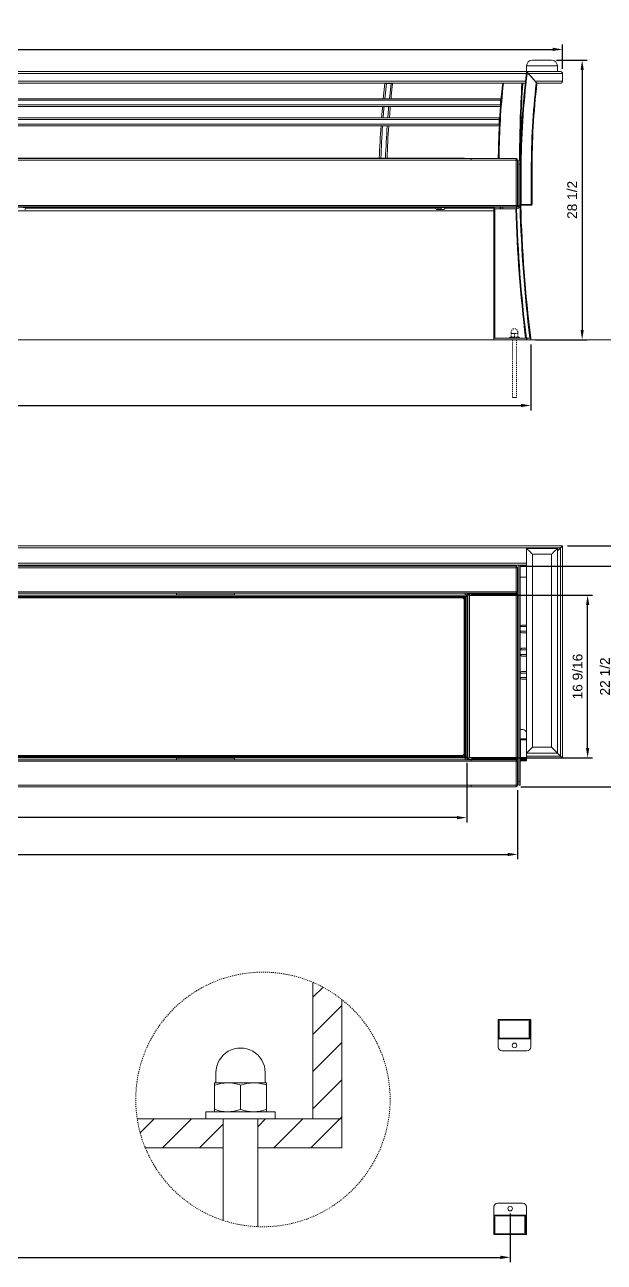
# Model space of a CAD drawing. Header units: inches. Extents: x -1 to 190, y -8 to 118.
# Drawn here: x 66 to 125.2, y -8 to 118.1 of the extents above; entities that cross this region are included whole.
import ezdxf

# ---------------------------------------------------------------- set-up
doc = ezdxf.new("R2010")
doc.units = ezdxf.units.IN
doc.linetypes.add('HIDDEN', pattern=[1.905, 1.27, -0.635])
for name, color, linetype, lineweight in [('ZANO_R', 7, 'Continuous', 0), ('ZANO_R_przerywana', 250, 'HIDDEN', 0), ('ZANO_W', 1, 'Continuous', 0)]:
    doc.layers.add(name, color=color, linetype=linetype, lineweight=lineweight)
doc.styles.get("Standard").update_dxf_attribs({"font": 'ARIALUNI.TTF'})
doc.dimstyles.new('amerykanie', dxfattribs={"dimtxt": 50, "dimasz": 50, "dimexe": 0.5, "dimexo": 0.5, "dimgap": 1, "dimtad": 1, "dimdec": 0, "dimzin": 0, "dimlunit": 5, "dimtxsty": 'Standard', "dimcen": 0.09, "dimclrd": 1, "dimclre": 1, "dimclrt": 1, "dimazin": 0, "dimtfac": 1, "dimtdec": 0, "dimtmove": 0, "dimatfit": 3, "dimfxl": 1, "dimtzin": 0, "dimarcsym": 1})
pattern_1 = [(45, (-11.167, -28.4947), (-2.65245, 2.65245), []), (45, (-10.2828, -28.4947), (-2.65245, 2.65245), []), (45, (-9.3987, -28.4947), (-2.65245, 2.65245), []), (45, (-8.5145, -28.4947), (-2.65245, 2.65245), [])]
pattern_2 = [(135, (-11.16696, -28.4947), (-0.442075, -0.442075), [])]

# ---------------------------------------------------------------- blocks, each defined once
blk = doc.blocks.new('*D367')
at = {"layer": 'ZANO_W', "color": 1, "lineweight": -2}
for p, q in [((120.3, 114.52), (123.41, 114.52)), ((122.91, 113.52), (122.91, 87.01)), ((118.16, 86.01), (123.41, 86.01))]:
    blk.add_line(p, q, dxfattribs=at)
at = {"layer": 'ZANO_W', "color": 1}
for points in [[(123.08, 113.52), (122.75, 113.52), (122.91, 114.52)], [(122.75, 87.01), (123.08, 87.01), (122.91, 86.01)]]:
    blk.add_solid(points, dxfattribs=at)
at = {"layer": 'ZANO_W', "color": 1, "insert": (121.9, 100.27), "char_height": 1, "attachment_point": 5, "rotation": 90}
blk.add_mtext('28 1/2', dxfattribs=at)
blk = doc.blocks.new('*D368')
at = {"layer": 'ZANO_W', "color": 1, "lineweight": -2}
for p, q in [((2.77, 113.64), (2.77, 116.11)), ((120.91, 113.64), (120.91, 116.11)), ((3.77, 115.61), (119.91, 115.61))]:
    blk.add_line(p, q, dxfattribs=at)
at = {"layer": 'ZANO_W', "color": 1}
for points in [[(3.77, 115.78), (3.77, 115.45), (2.77, 115.61)], [(119.91, 115.45), (119.91, 115.78), (120.91, 115.61)]]:
    blk.add_solid(points, dxfattribs=at)
at = {"layer": 'ZANO_W', "color": 1, "insert": (61.84, 116.63), "char_height": 1, "attachment_point": 5}
blk.add_mtext('118 1/8', dxfattribs=at)
blk = doc.blocks.new('*D369')
at = {"layer": 'ZANO_W', "color": 1, "lineweight": -2}
for p, q in [((6.02, 85.51), (6.02, 78.81)), ((117.66, 85.51), (117.66, 78.81)), ((7.02, 79.31), (116.66, 79.31))]:
    blk.add_line(p, q, dxfattribs=at)
at = {"layer": 'ZANO_W', "color": 1}
for points in [[(7.02, 79.48), (7.02, 79.14), (6.02, 79.31)], [(116.66, 79.14), (116.66, 79.48), (117.66, 79.31)]]:
    blk.add_solid(points, dxfattribs=at)
at = {"layer": 'ZANO_W', "color": 1, "insert": (61.84, 80.33), "char_height": 1, "attachment_point": 5}
blk.add_mtext('111 5/8', dxfattribs=at)
blk = doc.blocks.new('*D372')
at = {"layer": 'ZANO_W', "color": 1, "lineweight": -2}
for p, q in [((7.36, 40.1), (7.36, 33.04)), ((116.32, 40.1), (116.32, 33.04)), ((8.36, 33.54), (115.32, 33.54))]:
    blk.add_line(p, q, dxfattribs=at)
at = {"layer": 'ZANO_W', "color": 1}
for points in [[(8.36, 33.7), (8.36, 33.37), (7.36, 33.54)], [(115.32, 33.37), (115.32, 33.7), (116.32, 33.54)]]:
    blk.add_solid(points, dxfattribs=at)
at = {"layer": 'ZANO_W', "color": 1, "insert": (61.84, 34.55), "char_height": 1, "attachment_point": 5}
blk.add_mtext('108 15/16', dxfattribs=at)
blk = doc.blocks.new('*D373')
at = {"layer": 'ZANO_W', "color": 1, "lineweight": -2}
for p, q in [((116.66, 62.92), (126.77, 62.92)), ((126.27, 41.44), (126.27, 61.92)), ((116.66, 40.44), (126.77, 40.44))]:
    blk.add_line(p, q, dxfattribs=at)
at = {"layer": 'ZANO_W', "color": 1}
for points in [[(126.44, 61.92), (126.11, 61.92), (126.27, 62.92)], [(126.11, 41.44), (126.44, 41.44), (126.27, 40.44)]]:
    blk.add_solid(points, dxfattribs=at)
at = {"layer": 'ZANO_W', "color": 1, "insert": (125.25, 51.68), "char_height": 1, "attachment_point": 5, "rotation": 90}
blk.add_mtext('22 1/2', dxfattribs=at)
blk = doc.blocks.new('*D375')
at = {"layer": 'ZANO_W', "color": 1, "lineweight": -2}
for p, q in [((121.41, 65.01), (129.55, 65.01)), ((129.05, 41.44), (129.05, 64.01)), ((116.66, 40.44), (129.55, 40.44))]:
    blk.add_line(p, q, dxfattribs=at)
at = {"layer": 'ZANO_W', "color": 1}
for points in [[(129.21, 64.01), (128.88, 64.01), (129.05, 65.01)], [(128.88, 41.44), (129.21, 41.44), (129.05, 40.44)]]:
    blk.add_solid(points, dxfattribs=at)
at = {"layer": 'ZANO_W', "color": 1, "insert": (128.03, 52.72), "char_height": 1, "attachment_point": 5, "rotation": 90}
blk.add_mtext('24 9/16', dxfattribs=at)
blk = doc.blocks.new('*D376')
at = {"layer": 'ZANO_W', "color": 1, "lineweight": -2}
for p, q in [((12.64, 42.88), (12.64, 36.79)), ((111.13, 42.88), (111.13, 36.79)), ((110.13, 37.29), (13.64, 37.29))]:
    blk.add_line(p, q, dxfattribs=at)
at = {"layer": 'ZANO_W', "color": 1}
for points in [[(13.64, 37.45), (13.64, 37.12), (12.64, 37.29)], [(110.13, 37.12), (110.13, 37.45), (111.13, 37.29)]]:
    blk.add_solid(points, dxfattribs=at)
at = {"layer": 'ZANO_W', "color": 1, "insert": (61.89, 38.31), "char_height": 1, "attachment_point": 5}
blk.add_mtext('98 1/2', dxfattribs=at)
blk = doc.blocks.new('*D377')
at = {"layer": 'ZANO_W', "color": 1, "lineweight": -2}
for p, q in [((111.63, 59.96), (123.97, 59.96)), ((123.47, 44.38), (123.47, 58.96)), ((111.63, 43.38), (123.97, 43.38))]:
    blk.add_line(p, q, dxfattribs=at)
at = {"layer": 'ZANO_W', "color": 1}
for points in [[(123.64, 58.96), (123.31, 58.96), (123.47, 59.96)], [(123.31, 44.38), (123.64, 44.38), (123.47, 43.38)]]:
    blk.add_solid(points, dxfattribs=at)
at = {"layer": 'ZANO_W', "color": 1, "insert": (122.45, 51.67), "char_height": 1, "attachment_point": 5, "rotation": 90}
blk.add_mtext('16 9/16', dxfattribs=at)
blk = doc.blocks.new('*D379')
at = {"layer": 'ZANO_W', "color": 1, "lineweight": -2}
for p, q in [((8.11, -3.07), (8.11, -8.04)), ((115.57, -3.07), (115.57, -8.04)), ((9.11, -7.54), (114.57, -7.54))]:
    blk.add_line(p, q, dxfattribs=at)
at = {"layer": 'ZANO_W', "color": 1}
for points in [[(9.11, -7.37), (9.11, -7.71), (8.11, -7.54)], [(114.57, -7.71), (114.57, -7.37), (115.57, -7.54)]]:
    blk.add_solid(points, dxfattribs=at)
at = {"layer": 'ZANO_W', "color": 1, "insert": (61.84, -6.52), "char_height": 1, "attachment_point": 5}
blk.add_mtext('107 7/16', dxfattribs=at)

msp = doc.modelspace()

# ---------------------------------------------------------------- hatches: boundary and pattern name
at = {"layer": 'ZANO_R'}
h = msp.add_hatch(dxfattribs=at)
h.set_pattern_fill('ANSI31', color=256, scale=0.19691, angle=90, style=0)
h.set_pattern_definition(pattern_2)
h.paths.add_polyline_path([(114.4311, 14.73546), (114.4311, 16.54703), (114.35234, 16.54703), (114.35234, 14.73546)], flags=0)
h = msp.add_hatch(dxfattribs=at)
h.set_pattern_fill('DIN 201 stal i żeliwo stalowe', color=256, scale=0.19691, style=0, pattern_type=2)
h.set_pattern_definition(pattern_1)
h.paths.add_polyline_path([(117.51906, 16.62579), (117.51906, 16.70455), (114.4311, 16.70455), (114.4311, 16.62579)], flags=0)
h = msp.add_hatch(dxfattribs=at)
h.set_pattern_fill('ANSI31', color=256, scale=0.19691, angle=90, style=0)
h.set_pattern_definition(pattern_2)
h.paths.add_polyline_path([(117.59838, 14.73546), (117.59838, 16.54703), (117.51906, 16.54703), (117.51906, 14.73546)], flags=0)
h = msp.add_hatch(dxfattribs=at)
h.set_pattern_fill('DIN 201 stal i żeliwo stalowe', color=256, scale=0.19691, style=0, pattern_type=2)
h.set_pattern_definition(pattern_1)
h.paths.add_polyline_path([(117.51906, 14.73546), (117.51906, 14.81422), (114.4311, 14.81422), (114.4311, 14.73546)], flags=0)
h = msp.add_hatch(dxfattribs=at)
h.set_pattern_fill('ANSI31', color=256, scale=0.19691, angle=90, style=0)
h.set_pattern_definition(pattern_2)
h.paths.add_polyline_path([(113.99144, -5.20756), (113.99144, -3.39599), (113.91268, -3.39599), (113.91268, -5.20756)], flags=0)
h = msp.add_hatch(dxfattribs=at)
h.set_pattern_fill('DIN 201 stal i żeliwo stalowe', color=256, scale=0.19691, style=0, pattern_type=2)
h.set_pattern_definition(pattern_1)
h.paths.add_polyline_path([(117.0794, -3.23846), (113.99144, -3.23846), (113.99144, -3.31723), (117.0794, -3.31723)], flags=0)
h = msp.add_hatch(dxfattribs=at)
h.set_pattern_fill('ANSI31', color=256, scale=0.19691, angle=90, style=0)
h.set_pattern_definition(pattern_2)
h.paths.add_polyline_path([(117.15872, -5.05003), (117.15872, -3.23846), (117.0794, -3.23846), (117.0794, -5.05003)], flags=0)
h = msp.add_hatch(dxfattribs=at)
h.set_pattern_fill('DIN 201 stal i żeliwo stalowe', color=256, scale=0.19691, style=0, pattern_type=2)
h.set_pattern_definition(pattern_1)
h.paths.add_polyline_path([(117.0794, -5.1288), (113.99144, -5.1288), (113.99144, -5.20756), (117.0794, -5.20756)], flags=0)

# ---------------------------------------------------------------- linework, layer by layer
for p, q in [((117.23977, 113.927), (117.23977, 113.34415)), ((120.39034, 113.927), (117.23977, 113.927)), ((117.24085, 113.927), (117.24085, 113.34415)), ((120.39141, 113.927), (117.24085, 113.927)), ((117.83051, 114.51772), (119.7996, 114.51772)), ((117.83158, 114.51772), (119.80068, 114.51772)), ((120.39034, 113.927), (120.39034, 113.34415)), ((120.39141, 113.927), (120.39141, 113.34415)), ((6.44191, 113.34415), (117.23977, 113.34415)), ((6.45186, 113.13936), (117.2309, 113.13936)), ((6.54497, 112.36747), (117.13779, 112.36747)), ((117.23977, 113.20978), (117.23977, 113.34415)), ((120.70897, 113.34415), (117.23977, 113.34415)), ((117.32247, 113.24077), (117.24496, 113.25062)), ((117.32372, 113.25062), (118.22899, 112.22895)), ((120.91377, 113.13936), (117.42123, 113.13936)), ((117.42123, 113.13936), (118.10518, 112.36747)), ((120.91377, 112.36747), (118.10518, 112.36747)), ((120.91377, 113.13936), (120.91377, 112.36747)), ((8.79988, 112.16268), (114.80259, 112.16268)), ((102.93719, 112.14693), (103.41273, 112.14693)), ((114.80357, 112.17168), (114.88278, 112.17168)), ((116.76403, 112.16268), (114.88181, 112.16268)), ((116.76456, 112.17168), (116.84293, 112.17168)), ((116.84293, 112.16268), (116.84293, 112.17168)), ((116.84293, 112.16268), (117.11439, 112.16268)), ((118.22295, 112.1564), (118.22899, 112.22895)), ((118.22348, 112.16268), (118.22368, 112.16268)), ((118.30223, 112.15638), (118.22398, 112.16533)), ((118.24711, 112.16268), (118.28664, 112.16268)), ((120.70897, 112.16268), (118.28664, 112.16268)), ((9.09862, 110.58741), (114.56348, 110.58741)), ((9.09862, 110.42988), (114.56348, 110.42988)), ((9.09862, 109.95729), (114.56348, 109.95729)), ((9.11838, 109.79977), (114.56348, 109.79977)), ((114.56348, 110.42988), (114.56348, 110.58741)), ((114.56348, 109.95729), (114.56348, 110.42988)), ((114.56348, 109.79977), (114.56348, 109.95729)), ((9.22689, 108.61831), (114.45545, 108.61831)), ((114.45545, 108.46078), (114.45545, 108.61831)), ((9.22689, 108.46078), (114.45545, 108.46078)), ((9.22689, 107.9882), (114.45545, 107.9882)), ((9.24954, 107.83067), (114.4548, 107.83067)), ((114.45545, 107.9882), (114.45545, 108.46078)), ((114.45545, 107.84302), (114.45545, 107.9882)), ((12.08775, 104.48321), (111.59411, 104.48321)), ((111.59411, 104.31332), (12.08775, 104.31332)), ((13.02994, 104.51707), (110.74331, 104.51707)), ((110.75734, 104.48321), (110.74331, 104.51707)), ((110.74331, 104.51707), (110.87777, 104.51707)), ((110.87777, 104.51707), (110.91164, 104.48321)), ((111.40967, 104.48335), (116.16307, 104.48335)), ((111.59411, 104.48321), (111.59411, 104.31332)), ((111.59411, 104.48321), (116.16242, 104.48321)), ((116.16242, 104.31332), (111.59411, 104.31332)), ((114.35234, 104.68012), (114.35234, 104.48335)), ((114.4311, 104.67962), (114.4311, 104.48335)), ((116.16242, 104.48321), (116.16242, 104.31332)), ((116.16242, 99.69668), (116.16242, 104.31332)), ((116.3206, 104.32583), (116.31994, 104.32583)), ((116.31994, 104.32568), (116.31994, 99.70905)), ((116.3206, 104.32583), (116.3206, 102.91477)), ((116.59652, 104.32568), (116.43899, 104.32568)), ((116.43899, 104.32568), (116.43899, 103.90096)), ((116.43899, 103.90096), (116.59652, 103.90096)), ((116.43899, 99.73768), (116.43899, 103.90096)), ((116.59652, 103.90096), (116.59652, 104.32568)), ((116.59652, 99.73768), (116.59652, 103.90096)), ((116.31994, 102.91477), (116.3206, 102.91477)), ((116.61712, 103.30174), (116.59652, 103.30174)), ((116.61712, 99.78611), (116.61712, 103.33049)), ((116.69588, 103.33049), (116.61712, 103.33049)), ((116.69588, 99.78611), (116.69588, 103.33049)), ((117.71996, 103.33049), (117.71982, 99.79957)), ((117.71982, 103.33049), (117.71982, 99.78611)), ((117.79872, 103.33049), (117.71996, 103.33049)), ((117.79872, 103.33049), (117.79857, 99.78611)), ((7.51944, 99.69668), (116.16242, 99.69668)), ((116.16242, 99.55151), (116.16242, 99.69668)), ((116.59652, 99.73768), (116.43899, 99.73768)), ((116.59652, 99.81645), (116.61712, 99.81645)), ((116.60412, 99.79957), (116.60412, 99.72081)), ((116.60412, 99.79957), (116.61712, 99.79957)), ((116.60412, 99.72081), (116.8089, 99.72081)), ((116.61712, 99.78611), (116.64749, 99.78611)), ((116.64739, 99.79957), (116.69588, 99.79957)), ((117.71982, 99.78611), (116.69588, 99.78611)), ((116.8089, 99.79957), (116.8089, 99.72081)), ((116.8089, 99.79957), (117.58079, 99.79957)), ((116.8089, 99.72081), (117.58079, 99.72081)), ((117.58079, 99.79957), (117.58079, 99.72081)), ((117.58079, 99.72081), (117.78558, 99.72081)), ((117.71982, 99.79957), (117.74221, 99.79957)), ((117.74221, 99.78611), (117.79857, 99.78611)), ((117.78558, 99.78611), (117.78558, 99.72081)), ((116.16242, 99.55151), (7.51944, 99.55151)), ((9.69024, 99.16664), (113.91268, 99.16664)), ((113.91268, 99.52108), (9.77008, 99.52108)), ((66.02782, 99.29218), (66.22473, 99.48909)), ((66.15432, 99.41869), (107.96124, 99.41869)), ((66.22473, 99.48909), (66.22473, 99.52108)), ((66.22473, 99.50968), (107.89083, 99.50968)), ((75.40073, 99.51281), (74.41617, 99.51281)), ((74.41617, 99.51215), (74.41617, 99.51281)), ((74.41617, 99.51215), (75.40073, 99.51215)), ((75.40073, 99.51215), (75.40073, 99.51281)), ((89.1844, 99.51281), (88.19986, 99.51281)), ((88.19986, 99.51215), (88.19986, 99.51281)), ((88.19986, 99.51215), (89.1844, 99.51215)), ((89.1844, 99.51215), (89.1844, 99.51281)), ((102.96809, 99.51281), (101.98354, 99.51281)), ((101.98354, 99.51215), (101.98354, 99.51281)), ((101.98354, 99.51215), (102.96809, 99.51215)), ((102.96809, 99.51215), (102.96809, 99.51281)), ((107.89083, 99.52108), (107.89083, 99.48909)), ((107.89083, 99.48909), (108.08774, 99.29218)), ((108.10517, 99.52108), (108.10517, 99.45807)), ((108.57774, 99.45807), (108.10517, 99.45807)), ((108.13471, 99.45807), (108.13471, 99.44625)), ((108.13471, 99.44625), (108.34146, 99.44625)), ((108.34146, 99.32811), (108.25284, 99.32811)), ((108.34146, 99.44625), (108.54821, 99.44625)), ((108.43007, 99.32811), (108.34146, 99.32811)), ((108.54821, 99.44625), (108.54821, 99.45807)), ((108.57774, 99.45807), (108.57774, 99.52108)), ((108.79661, 99.29218), (108.99352, 99.48909)), ((108.92312, 99.41869), (113.91268, 99.41869)), ((108.99352, 99.48909), (108.99352, 99.52108)), ((108.99352, 99.50968), (113.59334, 99.50968)), ((113.59334, 99.51555), (113.59334, 99.52108)), ((113.59334, 99.51555), (113.59334, 99.51317)), ((113.59334, 99.50968), (113.59334, 99.51317)), ((113.91268, 99.52108), (113.91268, 99.36355)), ((113.95206, 99.52108), (113.91268, 99.52108)), ((113.91268, 99.36355), (113.99144, 99.36355)), ((113.91268, 99.36355), (113.91268, 86.1706)), ((113.95206, 99.36355), (113.95206, 99.52108)), ((114.54866, 99.52108), (113.95206, 99.52108)), ((114.54866, 99.36355), (113.95206, 99.36355)), ((113.99144, 99.36355), (113.99144, 86.1706)), ((113.99144, 99.36355), (114.54866, 99.36355)), ((114.54866, 99.52108), (114.54866, 99.36355)), ((114.62742, 99.52108), (114.54866, 99.52108)), ((114.54866, 99.36355), (114.62742, 99.36355)), ((114.62742, 99.52108), (114.62742, 99.36355)), ((114.82433, 99.52108), (114.62742, 99.52108)), ((114.62742, 99.36355), (114.82433, 99.36355)), ((114.82433, 99.36355), (114.82433, 99.52108)), ((114.82433, 99.52108), (116.2224, 99.52108)), ((114.82433, 99.36355), (116.2224, 99.36355)), ((115.48938, 99.55151), (115.48938, 99.52108)), ((115.49121, 99.52108), (115.49121, 99.55151)), ((116.2224, 99.36355), (116.2224, 99.52108)), ((116.30104, 99.63422), (116.30104, 99.52965)), ((116.40084, 99.61491), (116.53062, 99.52562)), ((117.22076, 86.1706), (113.91268, 86.1706)), ((113.91268, 86.1706), (113.91268, 86.01307)), ((113.99144, 86.1706), (113.91268, 86.1706)), ((117.22076, 86.01307), (113.91268, 86.01307)), ((113.99144, 86.1706), (117.14141, 86.1706)), ((116.1639, 86.1706), (116.55772, 86.1706)), ((117.2196, 86.18013), (117.14141, 86.1706)), ((117.22076, 86.1706), (117.2666, 86.1706)), ((117.22076, 86.1706), (117.22076, 86.01307)), ((117.22076, 86.01307), (117.2666, 86.01307)), ((117.2666, 86.1706), (117.2666, 86.01307)), ((117.66042, 86.1706), (117.2666, 86.1706)), ((117.66042, 86.01307), (117.2666, 86.01307)), ((117.65925, 86.18013), (117.58108, 86.1706)), ((117.66042, 86.1706), (117.66042, 86.01307)), ((2.76792, 65.00519), (120.91377, 65.00519)), ((2.97271, 64.8004), (120.70897, 64.8004)), ((117.23977, 43.86855), (117.23977, 64.74098)), ((117.23977, 64.74098), (120.39034, 64.74098)), ((117.24085, 64.74098), (120.39141, 64.74098)), ((120.70897, 64.8004), (120.39141, 64.48284)), ((120.39141, 64.74098), (120.39141, 43.86855)), ((120.70897, 64.8004), (120.70897, 43.54991)), ((120.91377, 65.00519), (120.91377, 43.34512)), ((6.44191, 63.24088), (117.23977, 63.24088)), ((117.83051, 64.15025), (117.83051, 44.45928)), ((119.7996, 64.15025), (117.83051, 64.15025)), ((117.83158, 64.15025), (117.83158, 44.45928)), ((119.80068, 64.15025), (117.83158, 64.15025)), ((119.7996, 44.45928), (119.7996, 64.15025)), ((119.80068, 44.45928), (119.80068, 64.15025)), ((6.44191, 63.03609), (117.23977, 63.03609)), ((7.51944, 62.91794), (116.16242, 62.91794)), ((116.16242, 62.76042), (7.51944, 62.76042)), ((114.35234, 63.03609), (114.35234, 62.91794)), ((114.62742, 63.03609), (114.62742, 62.91794)), ((116.16242, 62.91794), (116.16242, 62.76042)), ((116.16242, 60.31874), (116.16242, 62.76042)), ((116.16242, 62.76042), (116.31994, 62.76042)), ((116.2224, 62.90609), (116.2224, 63.03609)), ((116.31994, 62.76042), (116.31994, 60.31874)), ((116.43899, 40.99072), (116.43899, 63.03609)), ((116.59652, 40.99072), (116.59652, 63.03609)), ((116.59652, 61.81525), (117.23977, 61.81525)), ((7.51944, 60.31874), (116.16242, 60.31874)), ((116.16242, 60.16121), (7.51944, 60.16121)), ((111.13375, 59.96431), (12.6395, 59.96431)), ((111.13375, 59.84616), (12.6395, 59.84616)), ((12.85216, 59.75164), (110.92109, 59.75164)), ((13.01363, 59.7477), (110.75962, 59.7477)), ((110.74331, 59.70832), (13.02994, 59.70832)), ((81.52245, 60.16121), (81.52245, 59.96431)), ((81.52245, 60.00369), (87.42974, 60.00369)), ((86.28767, 59.984), (86.28767, 59.97013)), ((86.60273, 59.984), (86.28767, 59.984)), ((86.28767, 59.97013), (86.28796, 59.96431)), ((86.60273, 59.97013), (86.28767, 59.97013)), ((86.60244, 59.96431), (86.60273, 59.97013)), ((86.60273, 59.97013), (86.60273, 59.984)), ((87.42974, 59.96431), (87.42974, 60.16121)), ((110.74331, 59.70832), (110.75962, 59.7477)), ((110.87777, 59.57386), (110.74331, 59.70832)), ((110.75962, 59.7477), (110.91715, 59.7477)), ((110.75962, 59.7477), (110.77931, 59.72801)), ((110.77152, 59.72801), (110.89746, 59.72801)), ((110.87777, 59.57386), (110.91715, 59.59018)), ((110.87777, 43.77495), (110.87777, 59.57386)), ((110.89746, 59.72801), (110.89746, 59.60206)), ((110.89746, 59.60987), (110.91715, 59.59018)), ((110.91715, 59.7477), (110.92109, 59.75164)), ((110.91715, 59.7477), (110.91715, 59.59018)), ((110.91715, 59.59018), (110.91715, 43.75863)), ((110.92109, 59.75164), (110.92109, 43.59717)), ((110.98407, 59.96431), (110.98407, 60.16121)), ((111.18098, 60.00369), (110.98407, 60.00369)), ((111.0156, 59.84616), (111.13375, 59.84616)), ((111.0156, 43.50264), (111.0156, 59.84616)), ((111.13375, 59.84616), (111.13375, 59.96431)), ((111.13375, 43.50264), (111.13375, 59.84616)), ((111.13375, 59.78315), (111.18098, 59.78315)), ((111.18098, 60.16121), (111.18098, 59.78315)), ((111.18098, 59.05852), (111.18098, 59.78315)), ((111.25214, 59.78315), (111.18098, 59.78315)), ((111.25214, 43.26636), (111.25214, 60.08244)), ((111.25214, 60.08244), (116.3206, 60.08244)), ((116.16307, 59.92492), (111.40967, 59.92492)), ((111.40967, 59.92492), (111.40967, 43.42389)), ((116.16242, 60.31874), (116.16242, 60.16121)), ((116.31994, 60.31874), (116.16242, 60.31874)), ((116.30104, 60.16121), (116.16242, 60.16121)), ((116.16307, 43.42389), (116.16307, 59.92492)), ((116.2224, 60.16121), (116.2224, 60.17308)), ((116.30104, 60.08244), (116.30104, 60.16121)), ((116.3206, 60.08244), (116.3206, 43.26636)), ((111.18098, 59.1806), (111.13375, 59.1806)), ((111.18098, 59.02308), (111.18098, 59.05852)), ((111.25214, 59.05852), (111.18098, 59.05852)), ((111.18098, 44.27059), (111.18098, 59.02308)), ((111.25214, 59.02308), (111.18098, 59.02308)), ((117.23977, 56.91612), (116.75297, 56.91612)), ((117.23977, 56.75859), (116.59652, 56.75859)), ((117.23977, 56.286), (116.59652, 56.286)), ((117.23977, 56.12848), (116.75297, 56.12848)), ((117.23977, 54.39567), (116.59652, 54.39567)), ((117.23977, 54.5532), (116.75297, 54.5532)), ((117.23977, 53.92309), (116.59652, 53.92309)), ((117.23977, 53.76556), (116.75297, 53.76556)), ((117.23977, 52.03275), (116.59652, 52.03275)), ((117.23977, 52.19028), (116.75297, 52.19028)), ((117.23977, 51.56017), (116.59652, 51.56017)), ((117.23977, 51.40264), (116.75297, 51.40264)), ((116.82694, 46.28301), (116.59652, 46.28301)), ((117.22076, 45.31421), (117.22076, 45.88919)), ((111.18098, 44.27059), (111.18098, 43.56566)), ((111.25214, 44.27059), (111.18098, 44.27059)), ((116.59652, 45.06217), (116.60412, 45.06217)), ((116.60412, 45.10943), (116.60412, 43.54991)), ((116.61712, 43.42389), (116.61712, 45.23545)), ((116.61712, 45.23545), (117.23977, 45.23545)), ((116.69588, 45.23545), (116.69588, 45.31421)), ((116.69588, 45.31421), (117.23977, 45.31421)), ((117.83051, 44.45928), (119.7996, 44.45928)), ((117.83158, 44.45928), (119.80068, 44.45928)), ((12.08775, 43.18759), (111.59411, 43.18759)), ((111.59411, 43.03007), (12.08775, 43.03007)), ((12.6395, 43.50264), (111.13375, 43.50264)), ((12.6395, 43.38451), (111.13375, 43.38451)), ((110.89746, 43.50264), (12.75764, 43.50264)), ((110.75568, 43.59717), (12.89942, 43.59717)), ((12.95455, 43.54203), (110.70054, 43.54203)), ((110.75962, 43.6011), (13.01363, 43.6011)), ((13.02994, 43.64049), (110.74331, 43.64049)), ((81.52245, 43.18759), (81.52245, 43.38451)), ((81.52245, 43.34512), (87.42974, 43.34512)), ((86.28796, 43.38451), (86.28767, 43.37868)), ((86.28767, 43.37868), (86.28767, 43.36481)), ((86.28767, 43.37868), (86.60213, 43.37868)), ((86.28767, 43.36481), (86.60213, 43.36481)), ((86.60213, 43.37868), (86.60273, 43.37868)), ((86.60213, 43.36481), (86.60273, 43.36481)), ((86.60273, 43.37868), (86.60244, 43.38451)), ((86.60273, 43.36481), (86.60273, 43.37868)), ((87.42974, 43.38451), (87.42974, 43.18759)), ((110.70054, 43.54203), (110.85808, 43.69956)), ((110.74331, 43.64049), (110.87777, 43.77495)), ((110.75962, 43.6011), (110.74331, 43.64049)), ((110.85808, 43.69956), (110.85808, 43.70735)), ((110.87777, 43.77495), (110.91715, 43.75863)), ((110.91715, 43.75863), (110.89746, 43.73894)), ((110.89746, 43.74674), (110.89746, 43.50264)), ((110.91715, 43.60111), (110.89746, 43.60111)), ((110.92109, 43.59717), (110.89746, 43.59717)), ((110.91715, 43.75863), (110.91715, 43.60111)), ((110.91715, 43.60111), (110.92109, 43.59717)), ((110.98407, 43.38451), (110.98407, 43.18759)), ((111.18098, 43.34512), (110.98407, 43.34512)), ((111.0156, 43.50264), (111.13375, 43.50264)), ((111.13375, 44.09731), (111.18098, 44.09731)), ((111.18098, 43.56566), (111.13375, 43.56566)), ((111.13375, 43.50264), (111.13375, 43.38451)), ((111.18098, 43.18759), (111.18098, 43.56566)), ((111.25214, 43.56566), (111.18098, 43.56566)), ((116.3206, 43.26636), (111.25214, 43.26636)), ((111.40967, 43.42389), (116.16307, 43.42389)), ((111.59411, 43.18759), (111.59411, 43.03007)), ((111.59411, 43.18759), (116.16242, 43.18759)), ((116.16242, 43.03007), (111.59411, 43.03007)), ((116.30104, 43.18759), (116.16242, 43.18759)), ((116.16242, 43.18759), (116.16242, 43.03007)), ((116.16242, 40.60127), (116.16242, 43.03007)), ((116.31994, 43.03007), (116.16242, 43.03007)), ((116.2224, 43.17572), (116.2224, 43.18759)), ((116.30104, 43.26636), (116.30104, 43.18759)), ((116.31994, 43.03007), (116.31994, 40.60127)), ((116.59652, 43.2506), (117.2196, 43.2506)), ((116.59652, 43.17184), (117.14141, 43.17184)), ((116.59652, 43.09308), (117.14141, 43.09308)), ((116.61712, 43.42389), (117.24496, 43.42389)), ((116.69588, 43.34512), (116.69588, 43.42389)), ((116.69588, 43.34512), (117.32372, 43.34512)), ((117.14141, 43.09308), (117.14141, 43.17184)), ((117.22076, 43.09308), (117.14141, 43.09308)), ((117.2196, 43.34512), (117.2196, 43.2506)), ((117.22076, 43.09308), (117.22076, 43.34512)), ((117.23977, 43.86855), (117.23977, 43.54991)), ((120.39034, 43.86855), (117.23977, 43.86855)), ((120.70897, 43.54991), (117.23977, 43.54991)), ((120.39141, 43.86855), (117.24085, 43.86855)), ((117.24496, 43.42389), (117.24496, 43.50133)), ((117.2782, 43.42389), (117.24496, 43.42389)), ((117.32372, 43.37798), (117.32372, 43.34512)), ((117.32372, 43.34512), (117.42231, 43.34512)), ((120.91377, 43.34512), (117.42231, 43.34512)), ((120.39034, 43.86855), (120.70897, 43.54991)), ((120.70897, 43.54991), (120.91377, 43.34512)), ((120.91377, 43.34512), (120.70897, 43.54991)), ((12.08775, 40.60127), (111.59411, 40.60127)), ((12.08775, 40.44374), (111.59411, 40.44374)), ((111.59411, 40.60127), (116.16242, 40.60127)), ((111.59411, 40.60127), (111.59411, 40.44374)), ((111.59411, 40.44374), (116.16242, 40.44374)), ((116.31994, 40.60127), (116.16242, 40.60127)), ((116.16242, 40.60127), (116.16242, 40.44374)), ((116.59652, 40.99072), (116.43899, 40.99072)), ((116.43899, 40.99072), (116.43899, 40.5969)), ((116.43899, 40.5969), (116.59652, 40.5969)), ((116.59652, 40.5969), (116.59652, 40.99072)), ((95.44059, 20.4925), (95.44059, 6.56477)), ((95.44059, 18.97256), (96.46731, 19.99928)), ((95.44059, 15.18335), (98.39423, 18.13699)), ((98.39423, 18.73518), (98.39423, 6.56477)), ((114.35234, 16.70455), (114.35234, 16.54703)), ((114.35234, 16.70455), (114.4311, 16.70455)), ((114.35234, 14.73546), (114.35234, 16.54703)), ((114.4311, 16.54703), (114.35234, 16.54703)), ((114.4311, 16.70455), (114.4311, 16.62579)), ((117.51906, 16.70455), (114.4311, 16.70455)), ((117.51906, 16.62579), (114.4311, 16.62579)), ((114.4311, 14.73546), (114.4311, 16.54703)), ((117.51906, 16.70455), (117.51906, 16.62579)), ((117.51906, 16.70455), (117.58107, 16.70455)), ((117.51906, 16.62579), (117.58107, 16.62579)), ((117.51906, 14.73546), (117.51906, 16.54703)), ((117.59838, 16.54703), (117.51906, 16.54703)), ((117.58107, 16.62579), (117.58107, 16.70455)), ((117.58107, 16.70455), (117.66042, 16.70455)), ((117.59838, 14.73546), (117.59838, 16.54703)), ((117.59838, 16.54703), (117.65926, 16.54703)), ((117.65926, 16.54703), (117.65926, 14.73546)), ((117.66042, 16.70455), (117.66042, 13.90844)), ((95.44059, 11.39413), (98.39423, 14.34778)), ((114.4311, 14.73546), (114.35234, 14.73546)), ((114.35234, 14.73546), (114.35234, 13.90844)), ((114.4311, 14.81422), (114.4311, 14.73546)), ((117.51906, 14.81422), (114.4311, 14.81422)), ((117.51906, 14.73546), (114.4311, 14.73546)), ((117.51906, 14.81422), (117.51906, 14.73546)), ((117.59838, 14.73546), (117.51906, 14.73546)), ((117.59838, 14.73546), (117.65926, 14.73546)), ((114.74616, 13.51462), (117.2666, 13.51462)), ((85.39819, 10.0194), (85.39819, 10.25683)), ((86.72732, 10.25683), (85.39819, 10.25683)), ((85.39819, 10.0194), (86.04937, 10.19167)), ((85.54588, 11.2906), (85.54588, 10.33068)), ((86.04937, 10.19167), (86.72732, 10.25683)), ((89.3856, 10.25683), (86.72732, 10.25683)), ((88.05647, 10.0194), (88.70765, 10.19167)), ((88.70765, 10.19167), (89.3856, 10.25683)), ((90.71475, 10.25683), (89.3856, 10.25683)), ((90.56707, 10.33068), (90.56707, 11.2906)), ((90.71475, 10.0194), (90.71475, 10.25683)), ((95.44059, 7.60492), (98.39423, 10.55856)), ((85.39819, 10.0194), (85.39819, 7.54061)), ((88.05647, 10.0194), (88.05647, 7.54061)), ((90.71475, 10.0194), (90.71475, 7.54061)), ((77.51006, 6.57139), (86.28428, 6.56477)), ((77.81582, 5.13701), (79.24988, 6.57107)), ((80.07915, 3.61113), (83.03571, 6.56768)), ((84.51209, 7.30319), (84.51209, 6.56478)), ((91.60084, 7.30319), (84.51209, 7.30319)), ((91.60084, 6.56478), (84.51209, 6.56478)), ((85.39819, 7.30319), (85.39819, 7.54061)), ((86.28428, 3.61113), (86.28428, 6.56477)), ((86.28428, 6.56477), (86.28428, -3.77554)), ((87.40529, 7.36835), (86.72732, 7.30319)), ((88.05647, 7.54061), (87.40529, 7.36835)), ((90.06356, 7.36835), (89.3856, 7.30319)), ((89.82866, 3.61113), (89.82866, 6.56477)), ((89.82866, 6.56477), (98.39423, 6.56477)), ((89.82866, 6.56477), (89.82866, -4.41486)), ((89.82866, 5.7822), (90.61123, 6.56477)), ((90.71475, 7.54061), (90.06356, 7.36835)), ((90.71475, 7.30319), (90.71475, 7.54061)), ((91.44679, 3.61113), (94.40044, 6.56477)), ((91.60084, 6.56478), (91.60084, 7.30319)), ((95.23601, 3.61113), (98.18965, 6.56477)), ((98.39423, 6.56477), (95.44059, 6.56477)), ((98.18965, 6.56477), (98.39423, 6.76935)), ((83.86837, 3.61113), (86.28428, 6.02704)), ((86.28428, 3.61113), (78.27847, 3.61113)), ((98.39423, 3.61113), (89.82866, 3.61113)), ((113.91268, -3.39599), (113.91268, -2.41144)), ((116.82694, -2.01762), (114.3065, -2.01762)), ((117.22076, -5.20756), (117.22076, -2.41144)), ((113.91268, -5.20756), (113.91268, -3.39599)), ((113.99144, -3.39599), (113.91268, -3.39599)), ((113.99144, -3.23846), (113.99144, -3.31723)), ((117.0794, -3.23846), (113.99144, -3.23846)), ((117.0794, -3.31723), (113.99144, -3.31723)), ((113.99144, -5.20756), (113.99144, -3.39599)), ((117.0794, -5.05003), (117.0794, -3.23846)), ((117.15872, -3.23846), (117.0794, -3.23846)), ((117.0794, -3.23846), (117.0794, -3.31723)), ((117.15872, -5.05003), (117.15872, -3.23846)), ((117.15872, -3.23846), (117.2196, -3.23846)), ((117.2196, -3.23846), (117.2196, -5.05003)), ((113.99144, -5.20756), (113.91268, -5.20756)), ((113.99144, -5.1288), (113.99144, -5.20756)), ((117.0794, -5.1288), (113.99144, -5.1288)), ((117.0794, -5.20756), (113.99144, -5.20756)), ((117.15872, -5.05003), (117.0794, -5.05003)), ((117.0794, -5.1288), (117.0794, -5.20756)), ((117.0794, -5.1288), (117.14141, -5.1288)), ((117.0794, -5.20756), (117.14141, -5.20756)), ((117.14141, -5.20756), (117.14141, -5.1288)), ((117.22076, -5.20756), (117.14141, -5.20756)), ((117.15872, -5.05003), (117.2196, -5.05003))]:
    msp.add_line(p, q, dxfattribs=at)
at = {"layer": 'ZANO_R', "flags": 128}
for points in [[(117.23977, 113.34415), (117.24253, 113.34103), (117.25072, 113.33179), (117.26409, 113.3167), (117.28223, 113.29623), (117.3046, 113.27099), (117.32358, 113.24956)], [(102.6166, 110.58741), (102.64558, 110.8841), (102.77868, 112.14693)], [(102.77485, 110.58741), (102.80388, 110.88411), (102.93719, 112.14693)], [(103.24963, 110.58741), (103.27881, 110.88415), (103.41273, 112.14693)], [(103.4079, 110.58741), (103.43712, 110.88416), (103.57125, 112.14693)], [(118.2289, 112.22785), (118.24418, 112.2106), (118.26232, 112.19012), (118.27569, 112.17503), (118.28388, 112.1658), (118.28664, 112.16268)], [(102.4462, 108.61831), (102.5281, 109.61971), (102.54386, 109.79977)], [(102.6042, 108.61831), (102.68621, 109.61974), (102.70201, 109.79977)], [(103.07818, 108.61831), (103.16059, 109.6198), (103.17645, 109.79977)], [(103.23619, 108.61831), (103.31872, 109.61983), (103.3346, 109.79977)], [(74.41617, 99.51281), (74.3785, 99.51279), (74.34656, 99.51272), (74.32521, 99.51261), (74.31772, 99.51248), (74.32521, 99.51236), (74.34656, 99.51225), (74.3785, 99.51218), (74.41617, 99.51215)], [(75.40073, 99.51215), (75.4384, 99.51218), (75.47034, 99.51225), (75.49168, 99.51236), (75.49918, 99.51248), (75.49168, 99.51261), (75.47034, 99.51272), (75.4384, 99.51279), (75.40073, 99.51281)], [(88.19986, 99.51281), (88.16218, 99.51279), (88.13024, 99.51272), (88.1089, 99.51261), (88.1014, 99.51248), (88.1089, 99.51236), (88.13024, 99.51225), (88.16218, 99.51218), (88.19986, 99.51215)], [(89.1844, 99.51215), (89.22208, 99.51218), (89.25403, 99.51225), (89.27537, 99.51236), (89.28286, 99.51248), (89.27537, 99.51261), (89.25403, 99.51272), (89.22208, 99.51279), (89.1844, 99.51281)], [(101.98354, 99.51281), (101.94586, 99.51279), (101.91392, 99.51272), (101.89257, 99.51261), (101.88508, 99.51248), (101.89257, 99.51236), (101.91392, 99.51225), (101.94586, 99.51218), (101.98354, 99.51215)], [(102.96809, 99.51215), (103.00576, 99.51218), (103.0377, 99.51225), (103.05905, 99.51236), (103.06654, 99.51248), (103.05905, 99.51261), (103.0377, 99.51272), (103.00576, 99.51279), (102.96809, 99.51281)], [(108.44218, 99.29337), (108.37083, 99.29335), (108.3024, 99.29328), (108.2397, 99.29316), (108.18529, 99.29301), (108.14139, 99.29281), (108.1098, 99.2926), (108.09182, 99.29236), (108.0882, 99.29212), (108.09905, 99.29189), (108.12396, 99.29166), (108.1619, 99.29146), (108.2113, 99.29128), (108.27017, 99.29115), (108.33607, 99.29105), (108.40632, 99.291), (108.47804, 99.291), (108.54828, 99.29105), (108.61418, 99.29115), (108.67305, 99.29128), (108.72246, 99.29146), (108.7604, 99.29166), (108.7853, 99.29189), (108.79616, 99.29212), (108.79253, 99.29236), (108.77455, 99.2926), (108.74297, 99.29281), (108.69907, 99.29301), (108.64465, 99.29316), (108.58195, 99.29328), (108.51353, 99.29335), (108.44218, 99.29337)], [(108.44218, 99.29327), (108.37462, 99.29325), (108.31002, 99.29318), (108.25121, 99.29307), (108.20073, 99.29291), (108.16081, 99.29273), (108.13317, 99.29252), (108.11905, 99.2923), (108.11905, 99.29207), (108.13317, 99.29185), (108.16081, 99.29164), (108.20073, 99.29146), (108.25121, 99.2913), (108.31002, 99.29119), (108.37462, 99.29112), (108.44218, 99.2911), (108.50973, 99.29112), (108.57433, 99.29119), (108.63315, 99.2913), (108.68363, 99.29146), (108.72355, 99.29164), (108.75118, 99.29185), (108.7653, 99.29207), (108.7653, 99.2923), (108.75118, 99.29252), (108.72355, 99.29273), (108.68363, 99.29291), (108.63315, 99.29307), (108.57433, 99.29318), (108.50973, 99.29325), (108.44218, 99.29327)], [(113.59334, 99.51317), (113.62253, 99.51605), (113.64134, 99.52108)], [(113.63284, 99.52086), (113.62253, 99.51843), (113.59334, 99.51555)], [(117.23977, 64.74098), (117.24483, 64.73593), (117.2599, 64.72086), (117.28475, 64.69601), (117.31892, 64.66184), (117.36185, 64.61891), (117.4128, 64.56796), (117.47089, 64.50987), (117.53514, 64.44562), (117.60445, 64.37631), (117.67762, 64.30314), (117.7534, 64.22736), (117.83051, 64.15025)], [(117.24085, 64.74098), (117.2459, 64.73593), (117.26098, 64.72086), (117.28582, 64.69601), (117.32, 64.66184), (117.36292, 64.61891), (117.41387, 64.56796), (117.47196, 64.50987), (117.53621, 64.44562), (117.60552, 64.37631), (117.67869, 64.30314), (117.75447, 64.22736), (117.83158, 64.15025)], [(119.7996, 64.15025), (119.87671, 64.22736), (119.9525, 64.30314), (120.02567, 64.37631), (120.09497, 64.44562), (120.15922, 64.50987), (120.21732, 64.56796), (120.26826, 64.61891), (120.31119, 64.66184), (120.34537, 64.69601), (120.3702, 64.72086), (120.38528, 64.73593), (120.39034, 64.74098)], [(119.80068, 64.15025), (119.87779, 64.22736), (119.95357, 64.30314), (120.02674, 64.37631), (120.09604, 64.44562), (120.1603, 64.50987), (120.21839, 64.56796), (120.26933, 64.61891), (120.31226, 64.66184), (120.34644, 64.69601), (120.37127, 64.72086), (120.38635, 64.73593), (120.39141, 64.74098)], [(120.91377, 65.00519), (120.91065, 65.00208), (120.90141, 64.99284), (120.88633, 64.97775), (120.86585, 64.95728), (120.84061, 64.93204), (120.81137, 64.9028), (120.77902, 64.87045), (120.74454, 64.83596), (120.70897, 64.8004)], [(120.70897, 64.8004), (120.74893, 64.84036), (120.78735, 64.87878), (120.82275, 64.91418), (120.85379, 64.94521), (120.87925, 64.97068), (120.89818, 64.9896), (120.90983, 65.00125), (120.91377, 65.00519)], [(111.40967, 59.92492), (111.37894, 59.95565), (111.34939, 59.98521), (111.32215, 60.01244), (111.29828, 60.03631), (111.27869, 60.0559), (111.26413, 60.07045), (111.25517, 60.07942), (111.25214, 60.08244)], [(116.3206, 60.08244), (116.31758, 60.07942), (116.30861, 60.07045), (116.29406, 60.0559), (116.27446, 60.03631), (116.25059, 60.01244), (116.22335, 59.98521), (116.1938, 59.95565), (116.16307, 59.92492)], [(111.13375, 59.22824), (111.1575, 59.21519), (111.18098, 59.19748)], [(116.61712, 45.18123), (116.60806, 45.14938), (116.60412, 45.10943)], [(117.23977, 43.86855), (117.24483, 43.87361), (117.2599, 43.88868), (117.28475, 43.91351), (117.31892, 43.94769), (117.36185, 43.99062), (117.4128, 44.04158), (117.47089, 44.09967), (117.53514, 44.16392), (117.60445, 44.23322), (117.67762, 44.30638), (117.7534, 44.38218), (117.83051, 44.45928)], [(117.24085, 43.86855), (117.2459, 43.87361), (117.26098, 43.88868), (117.28582, 43.91351), (117.32, 43.94769), (117.36292, 43.99062), (117.41387, 44.04158), (117.47196, 44.09967), (117.53621, 44.16392), (117.60552, 44.23322), (117.67869, 44.30638), (117.75447, 44.38218), (117.83158, 44.45928)], [(119.7996, 44.45928), (119.87671, 44.38218), (119.9525, 44.30638), (120.02567, 44.23322), (120.09497, 44.16392), (120.15922, 44.09967), (120.21732, 44.04158), (120.26826, 43.99062), (120.31119, 43.94769), (120.34537, 43.91351), (120.3702, 43.88868), (120.38528, 43.87361), (120.39034, 43.86855)], [(119.80068, 44.45928), (119.87779, 44.38218), (119.95357, 44.30638), (120.02674, 44.23322), (120.09604, 44.16392), (120.1603, 44.09967), (120.21839, 44.04158), (120.26933, 43.99062), (120.31226, 43.94769), (120.34644, 43.91351), (120.37127, 43.88868), (120.38635, 43.87361), (120.39141, 43.86855)], [(111.40967, 43.42389), (111.38232, 43.39653), (111.35579, 43.37001), (111.33091, 43.34512), (111.30841, 43.32263), (111.289, 43.30321), (111.27325, 43.28746), (111.26164, 43.27585), (111.25454, 43.26875), (111.25214, 43.26636)], [(116.3206, 43.26636), (116.3182, 43.26875), (116.3111, 43.27585), (116.29949, 43.28746), (116.28375, 43.30321), (116.26433, 43.32263), (116.24183, 43.34512), (116.21695, 43.37001), (116.19042, 43.39653), (116.16307, 43.42389)], [(116.60412, 43.54991), (116.60806, 43.50996), (116.61712, 43.47811)]]:
    msp.add_lwpolyline(points, dxfattribs=at)
at = {"layer": 'ZANO_R'}
for points in [[(-1.12892, 86.01307), (184.61255, 86.01307)], [(98.39423, 6.56477), (98.39423, 3.61113)]]:
    msp.add_lwpolyline(points, dxfattribs=at)
for centre in [(116.00638, 14.06596), (115.56672, -2.56897)]:
    msp.add_circle(centre, 0.23629, dxfattribs=at)
for centre, radius, start, end in [((117.83051, 113.927), 0.59073, 90, 180), ((117.83158, 113.927), 0.59073, 90, 180), ((119.7996, 113.927), 0.59073, 0, 90), ((119.80068, 113.927), 0.59073, 0, 90), ((195.30225, 103.33049), 78.68513, 172.7572315, 180), ((195.38101, 103.33049), 78.68513, 172.7572315, 180), ((120.70898, 113.13936), 0.20479, 0, 90), ((120.70898, 112.36747), 0.20479, 270, 0), ((193.11471, 103.69557), 78.76853, 173.822558, 179.2838262), ((193.11471, 103.69557), 78.68976, 173.8163506, 179.2834679), ((193.11471, 103.69557), 78.68976, 173.8229421, 179.2834679), ((261.24857, 103.69557), 144.73243, 176.6426054, 179.7505547), ((261.24857, 103.69557), 144.73243, 176.6461744, 179.7505547), ((261.24857, 103.69557), 144.65366, 176.6443462, 179.7504189), ((195.38101, 103.33049), 77.6612, 173.4744452, 180), ((195.45992, 103.32727), 77.73996, 173.4720766, 179.9976314), ((195.45992, 103.32727), 77.6612, 173.4720766, 179.9976314), ((204.93086, 100.74192), 102.78688, 176.0454279, 177.895169), ((204.93086, 100.74192), 102.62935, 176.0393482, 177.8919368), ((204.93086, 100.74192), 102.15677, 176.0209966, 177.8821803), ((204.93086, 100.74192), 101.99924, 176.0148415, 177.878908), ((181.61051, 103.30175), 65.01506, 176.5706696, 179.6706327), ((111.40967, 104.32583), 0.15753, 90, 92.4886016), ((116.16242, 104.32568), 0.15753, 0, 90), ((116.20156, 104.82454), 0.51272, 265.6211085, 283.3491684), ((116.20157, 100.20759), 0.5124, 265.6172943, 283.3563768), ((116.16242, 99.70904), 0.15753, 270, 0), ((261.24857, 103.69557), 144.65366, 181.5745575, 186.9547414), ((65.92831, 76.28996), 23.20103, 89.267958, 90.197493), ((108.0713, 88.79813), 10.69249, 89.818537, 90.9670808), ((108.25285, 99.44625), 0.11815, 180, 270), ((108.43007, 99.44625), 0.11815, 270, 0), ((108.66575, 71.76745), 27.72358, 89.3225716, 90.1818739), ((260.80891, 103.69557), 144.73243, 181.7151872, 186.9547414), ((260.80891, 103.69557), 144.65366, 181.7161214, 186.9547414), ((261.24857, 103.69557), 144.73243, 181.6099906, 186.9547414), ((261.24857, 103.69557), 144.73243, 181.6100136, 186.9547414), ((116.16242, 62.76042), 0.15753, 0, 90), ((86.30736, 59.98399), 0.01969, 90, 180), ((86.58303, 59.98399), 0.01969, 0, 90), ((116.16242, 60.31874), 0.15753, 270, 0), ((116.75298, 56.75859), 0.15753, 90, 173.3049264), ((116.75298, 56.286), 0.15753, 186.6950736, 270), ((116.75298, 54.39567), 0.15753, 90, 173.3049264), ((116.75298, 53.92309), 0.15753, 186.6950736, 270), ((116.75298, 52.03275), 0.15753, 90, 173.3049263), ((116.75298, 51.56017), 0.15753, 186.6950737, 270), ((116.82694, 45.88919), 0.39382, 0, 90), ((116.8089, 45.10943), 0.20479, 123.4978804, 142.0201276), ((86.30736, 43.36481), 0.01969, 180, 270), ((86.58303, 43.36481), 0.01969, 270, 0), ((116.16242, 43.03006), 0.15753, 0, 90), ((116.8089, 43.54991), 0.20479, 217.9798724, 236.5021196), ((116.16242, 40.60127), 0.15753, 270, 0), ((114.74616, 13.90844), 0.39382, 180, 270), ((117.2666, 13.90844), 0.39382, 270, 0), ((88.05647, 11.29061), 2.51059, 359.9997308, 180.0002692), ((85.47202, 10.33069), 0.07386, 270.0029354, 359.9902351), ((86.69334, 6.22755), 4.02942, 70.2269566, 89.5167659), ((89.35162, 6.22755), 4.02942, 70.2269566, 89.5167659), ((90.64092, 10.33069), 0.07386, 180.0097649, 269.9970646), ((86.76134, 11.33271), 4.02967, 250.2279308, 269.5162644), ((89.41963, 11.33271), 4.02967, 250.2279308, 269.5162644), ((114.3065, -2.41144), 0.39382, 90, 180), ((116.82694, -2.41144), 0.39382, 0, 90)]:
    msp.add_arc(centre, radius, start, end, dxfattribs=at)
msp.add_ellipse((117.42123, 43.54991), major_axis=(0, 0.20479), ratio=0.886075278, start_param=1.570796327, end_param=3.141592654, dxfattribs=at)
for points, knots in [([(102.77868, 112.14693), (102.78041, 112.14693), (102.78388, 112.14693), (102.81096, 112.14693), (102.85083, 112.14693), (102.89546, 112.14693), (102.92519, 112.14693), (102.93719, 112.14693)], [0, 0, 0, 0, 0.213009229, 0.426024037, 0.639612453, 0.854474349, 1, 1, 1, 1]), ([(103.41273, 112.14693), (103.43062, 112.14693), (103.46642, 112.14693), (103.51411, 112.14693), (103.54996, 112.14693), (103.56865, 112.14693), (103.57052, 112.14693), (103.57125, 112.14693)], [0, 0, 0, 0, 0.216228381, 0.432611558, 0.648420364, 0.862918055, 1, 1, 1, 1]), ([(116.40084, 99.61491), (116.41186, 99.63392), (116.43389, 99.67195), (116.43729, 99.71577), (116.43899, 99.73768)], [0, 0, 0, 0, 0.4999942976, 1, 1, 1, 1]), ([(116.53062, 99.52562), (116.54965, 99.55846), (116.58772, 99.62415), (116.59359, 99.69983), (116.59652, 99.73768)], [0, 0, 0, 0, 0.500003796, 1, 1, 1, 1]), ([(113.59334, 99.50968), (113.61392, 99.51012), (113.63454, 99.51057), (113.65067, 99.52106), (113.6507, 99.52108)], [0, 0, 0, 0, 0.998059101, 1, 1, 1, 1]), ([(116.2224, 99.52108), (116.24993, 99.52419), (116.30169, 99.53005), (116.363, 99.568), (116.38949, 99.60084), (116.40084, 99.61491)], [0, 0, 0, 0, 0.393689862, 0.740133565, 1, 1, 1, 1]), ([(116.2224, 99.36355), (116.26427, 99.36776), (116.34803, 99.37617), (116.457, 99.43662), (116.50718, 99.49728), (116.53062, 99.52562)], [0, 0, 0, 0, 0.347520868, 0.695132044, 1, 1, 1, 1]), ([(111.0156, 59.84616), (111.01389, 59.83751), (111.01058, 59.82081), (110.98629, 59.79611), (110.95505, 59.77324), (110.93176, 59.75843), (110.92109, 59.75164)], [0, 0, 0, 0, 0.274313804, 0.529272766, 0.784194027, 1, 1, 1, 1]), ([(111.0156, 59.80976), (111.0019, 59.80294), (110.97033, 59.78723), (110.93888, 59.7645), (110.92109, 59.75164)], [0, 0, 0, 0, 0.43416691, 1, 1, 1, 1]), ([(111.0156, 43.50264), (111.01389, 43.5113), (111.01058, 43.52799), (110.98629, 43.5527), (110.95505, 43.57557), (110.93176, 43.59038), (110.92109, 43.59717)], [0, 0, 0, 0, 0.274313804, 0.529272766, 0.784194027, 1, 1, 1, 1]), ([(111.0156, 43.53905), (111.0019, 43.54587), (110.97033, 43.56157), (110.93888, 43.5843), (110.92109, 43.59717)], [0, 0, 0, 0, 0.43416691, 1, 1, 1, 1]), ([(116.31994, 40.95045), (116.33572, 40.94927), (116.36774, 40.94689), (116.3897, 40.94343), (116.40084, 40.94168)], [0, 0, 0, 0, 0.492589627, 1, 1, 1, 1]), ([(116.40084, 40.94168), (116.41186, 40.93903), (116.43389, 40.93373), (116.43729, 40.92842), (116.43899, 40.92577)], [0, 0, 0, 0, 0.4999942976, 1, 1, 1, 1])]:
    msp.add_open_spline(points, degree=3, knots=knots, dxfattribs=at)
at = {"layer": 'ZANO_R_przerywana', "ltscale": 0.05}
for p, q in [((115.5338, 86.26905), (115.5338, 86.1706)), ((116.47896, 86.26905), (115.5338, 86.26905)), ((115.65194, 86.63122), (115.65194, 86.66287)), ((115.82916, 86.66287), (115.65194, 86.66287)), ((115.65194, 86.63122), (115.65194, 86.30071)), ((115.65194, 86.26905), (115.65194, 86.30071)), ((115.67163, 86.80071), (115.67163, 86.67272)), ((115.80947, 86.01307), (115.80947, 80.10578)), ((116.1836, 86.66287), (115.82916, 86.66287)), ((116.00638, 86.63122), (116.00638, 86.30071)), ((116.36082, 86.66287), (116.1836, 86.66287)), ((116.20329, 80.10578), (116.20329, 86.01307)), ((116.34113, 86.67272), (116.34113, 86.80071)), ((116.36082, 86.63122), (116.36082, 86.66287)), ((116.36082, 86.63122), (116.36082, 86.30071)), ((116.36082, 86.26905), (116.36082, 86.30071))]:
    msp.add_line(p, q, dxfattribs=at)
at = {"layer": 'ZANO_R_przerywana'}
msp.add_line((116.20329, 80.10578), (115.80947, 80.10578), dxfattribs=at)
for points in [[(115.5338, 86.1706), (116.47896, 86.1706)], [(115.80947, 86.01307), (116.20329, 86.01307)]]:
    msp.add_lwpolyline(points, dxfattribs=at)
at = {"layer": 'ZANO_R_przerywana', "ltscale": 0.05, "flags": 128}
for points in [[(115.65194, 86.63122), (115.73877, 86.65418), (115.82916, 86.66287)], [(116.00638, 86.30071), (115.91955, 86.27774), (115.82916, 86.26905)], [(116.00638, 86.63122), (116.0932, 86.65418), (116.1836, 86.66287)], [(116.36082, 86.30071), (116.27399, 86.27774), (116.1836, 86.26905)]]:
    msp.add_lwpolyline(points, dxfattribs=at)
at = {"layer": 'ZANO_R_przerywana', "ltscale": 0.05}
msp.add_lwpolyline([(116.47896, 86.26905), (116.47896, 86.1706)], dxfattribs=at)
at = {"layer": 'ZANO_R_przerywana', "color": 1, "ltscale": 0.05}
msp.add_circle((90.33847, 8.55617), 12.98104, dxfattribs=at)
at = {"layer": 'ZANO_R_przerywana', "ltscale": 0.05}
for centre, radius, start, end in [((116.00638, 86.80071), 0.33475, 0, 180), ((115.8337, 86.80632), 0.53729, 250.2278748, 269.5164189), ((115.66179, 86.67272), 0.00985, 270, 0), ((115.82463, 86.12564), 0.53725, 70.2269114, 89.5166797), ((116.18813, 86.80632), 0.53729, 250.2279276, 269.516399), ((116.17907, 86.12564), 0.53725, 70.2269286, 89.5166626), ((116.35097, 86.67272), 0.00985, 180, 270)]:
    msp.add_arc(centre, radius, start, end, dxfattribs=at)

# ---------------------------------------------------------------- dimensions: what is measured, and where the dimension line sits
at = {"layer": 'ZANO_W'}
for base, p1, p2, picture, middle in [((120.913766, 115.614728), (2.767922, 113.139358), (120.913766, 113.139358), '*D368', (61.840844, 116.633828)), ((117.66042, 79.31165), (6.01666, 86.01307), (117.66042, 86.01307), '*D369', (61.83854, 80.33075)), ((12.639499, 37.286101), (111.133751, 43.384506), (12.639499, 43.384506), '*D376', (61.886625, 38.3052)), ((116.31994, 33.53515), (7.36191, 40.60127), (116.31994, 40.5969), '*D372', (61.84093, 34.55425)), ((115.566721, -7.540755), (8.114966, -2.568971), (115.566721, -2.568971), '*D379', (61.840843, -6.521655))]:
    dim = msp.add_linear_dim(base=base, p1=p1, p2=p2, dimstyle='amerykanie', override={"dimtxt": 1, "dimasz": 1, "dimgap": 0.5, "dimdec": 4, "dimaunit": 1, "dimadec": 1, "dimtdec": 4, "dimtmove": 1, "dimfrac": 2}, dxfattribs=at)
    dim.commit()
    dim.dimension.update_dxf_attribs({"geometry": picture, "text_midpoint": middle})
for base, p1, p2, picture, middle in [((122.914448, 86.013074), (119.802038, 114.517723), (117.660418, 86.013074), '*D367', (121.895348, 100.265398)), ((129.047894, 65.005187), (116.162416, 40.443741), (120.913766, 65.005187), '*D375', (128.028794, 52.724464)), ((126.2717, 62.91795), (116.16242, 40.44374), (116.16242, 62.91795), '*D373', (125.2526, 51.68084)), ((123.47382, 59.96431), (111.13375, 43.38451), (111.13375, 59.96431), '*D377', (122.45472, 51.67441))]:
    dim = msp.add_linear_dim(base=base, p1=p1, p2=p2, angle=90, dimstyle='amerykanie', override={"dimtxt": 1, "dimasz": 1, "dimgap": 0.5, "dimdec": 4, "dimaunit": 1, "dimadec": 1, "dimtdec": 4, "dimtmove": 1, "dimfrac": 2}, dxfattribs=at)
    dim.commit()
    dim.dimension.update_dxf_attribs({"geometry": picture, "text_midpoint": middle})

doc.saveas('drawing.dxf')
